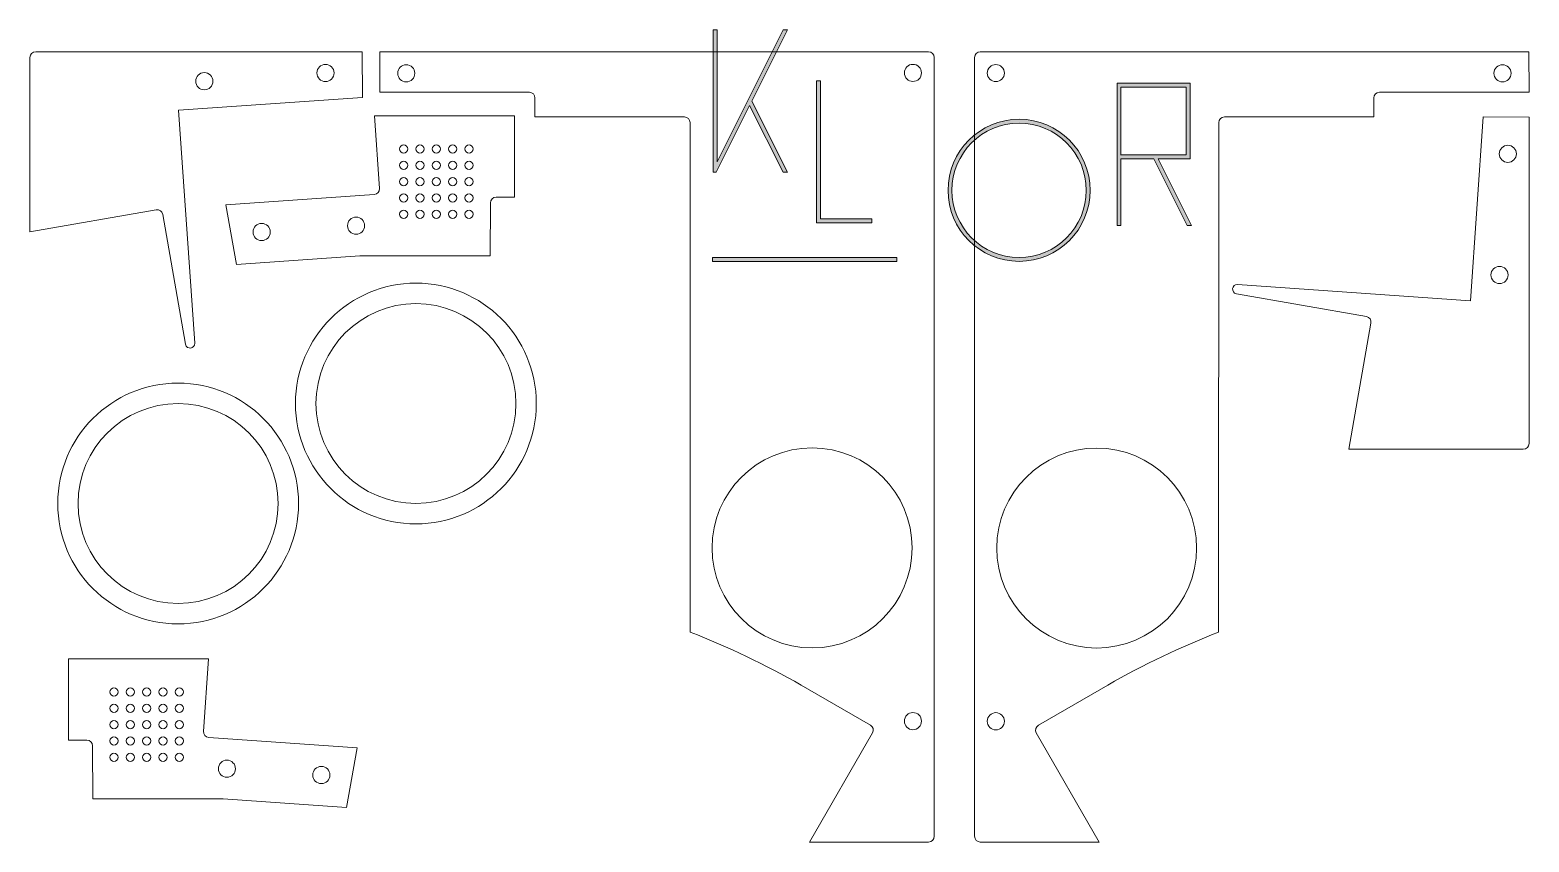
# Model space of a CAD drawing. Header units: millimetres. Extents: x 0 to 184, y 0 to 100.
import ezdxf

# ---------------------------------------------------------------- set-up
doc = ezdxf.new("R2010")
doc.units = ezdxf.units.MM
doc.header["$MEASUREMENT"] = 0
doc.layers.add('Ebene 1', color=7, linetype='Continuous', lineweight=0)

# ---------------------------------------------------------------- blocks, each defined once
blk = doc.blocks.new('Block_0')
at = {"layer": 'Ebene 1', "color": 5, "lineweight": 9, "true_color": 0x0000ff}
for points, knots in [([(0.05, 96.18), (0.05, 96.18), (0.05, 74.8), (0.05, 74.8), (0.05, 74.8), (15.51, 77.52), (15.51, 77.52), (15.89, 77.59), (16.25, 77.33), (16.32, 76.95), (16.32, 76.95), (19.11, 61.04), (19.11, 61.04), (19.23, 60.33), (20.29, 60.46), (20.24, 61.18), (20.24, 61.18), (18.26, 89.71), (18.26, 89.71), (18.26, 89.71), (18.26, 89.71), (18.26, 89.71), (18.26, 89.71), (40.77, 91.29), (40.77, 91.29), (40.77, 91.29), (40.76, 96.88), (40.76, 96.88), (40.76, 96.88), (0.75, 96.88), (0.75, 96.88), (0.36, 96.88), (0.05, 96.57), (0.05, 96.18)], [0, 0, 0, 0, 1, 1, 1, 2, 2, 2, 3, 3, 3, 4, 4, 4, 5, 5, 5, 6, 6, 6, 7, 7, 7, 8, 8, 8, 9, 9, 9, 10, 10, 10, 11, 11, 11, 11]), ([(110.13, 96.89), (110.13, 96.89), (42.92, 96.89), (42.92, 96.89), (42.92, 96.89), (42.9, 91.92), (42.9, 91.92), (42.9, 91.92), (61.23, 91.92), (61.23, 91.92), (61.61, 91.92), (61.92, 91.61), (61.92, 91.22), (61.92, 91.22), (61.92, 88.9), (61.92, 88.9), (61.92, 88.9), (80.22, 88.9), (80.22, 88.9), (80.6, 88.9), (80.92, 88.59), (80.92, 88.2), (80.92, 88.2), (80.95, 25.76), (80.95, 25.76), (85.55, 23.98), (90.14, 21.79), (94.52, 19.27), (94.52, 19.27), (103.01, 14.37), (103.01, 14.37), (103.34, 14.17), (103.46, 13.75), (103.26, 13.41), (103.26, 13.41), (95.55, 0.05), (95.55, 0.05), (95.55, 0.05), (110.13, 0.05), (110.13, 0.05), (110.51, 0.05), (110.83, 0.36), (110.83, 0.75), (110.83, 0.75), (110.83, 96.18), (110.83, 96.18), (110.83, 96.57), (110.52, 96.88), (110.13, 96.88), (110.13, 96.88), (110.13, 96.88), (110.13, 96.88), (110.13, 96.88), (110.13, 96.89), (110.13, 96.89)], [0, 0, 0, 0, 1, 1, 1, 2, 2, 2, 3, 3, 3, 4, 4, 4, 5, 5, 5, 6, 6, 6, 7, 7, 7, 8, 8, 8, 9, 9, 9, 10, 10, 10, 11, 11, 11, 12, 12, 12, 13, 13, 13, 14, 14, 14, 15, 15, 15, 16, 16, 16, 17, 17, 17, 18, 18, 18, 18]), ([(116.47, 96.88), (116.09, 96.88), (115.78, 96.57), (115.78, 96.18), (115.78, 96.18), (115.78, 0.75), (115.78, 0.75), (115.78, 0.36), (116.09, 0.05), (116.47, 0.05), (116.47, 0.05), (131.05, 0.05), (131.05, 0.05), (131.05, 0.05), (123.34, 13.41), (123.34, 13.41), (123.15, 13.75), (123.26, 14.17), (123.6, 14.37), (123.6, 14.37), (132.08, 19.27), (132.08, 19.27), (136.46, 21.79), (141.05, 23.98), (145.66, 25.76), (145.66, 25.76), (145.68, 88.2), (145.68, 88.2), (145.68, 88.59), (146, 88.9), (146.38, 88.9), (146.38, 88.9), (164.68, 88.9), (164.68, 88.9), (164.68, 88.9), (164.68, 91.22), (164.68, 91.22), (164.68, 91.61), (164.99, 91.92), (165.38, 91.92), (165.38, 91.92), (183.7, 91.92), (183.7, 91.92), (183.7, 91.92), (183.69, 96.89), (183.69, 96.89), (183.69, 96.89), (116.47, 96.89), (116.47, 96.89), (116.47, 96.89), (116.47, 96.88), (116.47, 96.88)], [0, 0, 0, 0, 1, 1, 1, 2, 2, 2, 3, 3, 3, 4, 4, 4, 5, 5, 5, 6, 6, 6, 7, 7, 7, 8, 8, 8, 9, 9, 9, 10, 10, 10, 11, 11, 11, 12, 12, 12, 13, 13, 13, 14, 14, 14, 15, 15, 15, 16, 16, 16, 17, 17, 17, 17]), ([(20.36, 93.27), (20.36, 93.86), (20.83, 94.33), (21.41, 94.33), (21.99, 94.33), (22.46, 93.86), (22.46, 93.27), (22.46, 92.69), (21.99, 92.22), (21.41, 92.22), (20.83, 92.22), (20.36, 92.69), (20.36, 93.27)], [0, 0, 0, 0, 1, 1, 1, 2, 2, 2, 3, 3, 3, 4, 4, 4, 4]), ([(35.2, 94.28), (35.2, 94.87), (35.67, 95.33), (36.25, 95.33), (36.83, 95.33), (37.3, 94.87), (37.3, 94.28), (37.3, 93.7), (36.83, 93.23), (36.25, 93.23), (35.67, 93.23), (35.2, 93.7), (35.2, 94.28)], [0, 0, 0, 0, 1, 1, 1, 2, 2, 2, 3, 3, 3, 4, 4, 4, 4]), ([(45.1, 94.24), (45.1, 94.82), (45.57, 95.29), (46.15, 95.29), (46.73, 95.29), (47.2, 94.82), (47.2, 94.24), (47.2, 93.66), (46.73, 93.19), (46.15, 93.19), (45.57, 93.19), (45.1, 93.66), (45.1, 94.24)], [0, 0, 0, 0, 1, 1, 1, 2, 2, 2, 3, 3, 3, 4, 4, 4, 4]), ([(109.27, 94.29), (109.27, 93.71), (108.81, 93.24), (108.22, 93.24), (107.64, 93.24), (107.17, 93.71), (107.17, 94.29), (107.17, 94.88), (107.64, 95.34), (108.22, 95.34), (108.8, 95.34), (109.27, 94.88), (109.27, 94.29)], [0, 0, 0, 0, 1, 1, 1, 2, 2, 2, 3, 3, 3, 4, 4, 4, 4]), ([(118.38, 95.32), (118.96, 95.32), (119.43, 94.85), (119.43, 94.27), (119.43, 93.69), (118.96, 93.22), (118.38, 93.22), (117.8, 93.22), (117.33, 93.69), (117.33, 94.27), (117.33, 94.85), (117.8, 95.32), (118.38, 95.32)], [0, 0, 0, 0, 1, 1, 1, 2, 2, 2, 3, 3, 3, 4, 4, 4, 4]), ([(180.45, 93.19), (179.87, 93.19), (179.4, 93.66), (179.4, 94.24), (179.4, 94.82), (179.87, 95.29), (180.45, 95.29), (181.03, 95.29), (181.5, 94.82), (181.5, 94.24), (181.5, 93.66), (181.03, 93.19), (180.45, 93.19), (180.45, 93.19), (180.45, 93.19), (180.45, 93.19)], [0, 0, 0, 0, 1, 1, 1, 2, 2, 2, 3, 3, 3, 4, 4, 4, 5, 5, 5, 5]), ([(42.87, 80.13), (42.9, 79.75), (42.61, 79.41), (42.22, 79.39), (42.22, 79.39), (24.03, 78.11), (24.03, 78.11), (24.03, 78.11), (25.36, 70.8), (25.36, 70.8), (25.36, 70.8), (40.45, 71.86), (40.45, 71.86), (40.45, 71.86), (56.43, 71.86), (56.43, 71.86), (56.43, 71.86), (56.46, 78.36), (56.46, 78.36), (56.46, 78.74), (56.77, 79.06), (57.15, 79.06), (57.15, 79.06), (59.41, 79.06), (59.41, 79.06), (59.41, 79.06), (59.41, 89.01), (59.41, 89.01), (59.41, 89.01), (42.25, 89.01), (42.25, 89.01), (42.25, 89.01), (42.87, 80.13), (42.87, 80.13), (42.87, 80.13), (42.87, 80.13), (42.87, 80.13), (42.87, 80.13), (42.87, 80.13), (42.87, 80.13)], [0, 0, 0, 0, 1, 1, 1, 2, 2, 2, 3, 3, 3, 4, 4, 4, 5, 5, 5, 6, 6, 6, 7, 7, 7, 8, 8, 8, 9, 9, 9, 10, 10, 10, 11, 11, 11, 12, 12, 12, 13, 13, 13, 13]), ([(183.7, 48.87), (183.7, 48.87), (183.7, 88.87), (183.7, 88.87), (183.7, 88.87), (178.1, 88.89), (178.1, 88.89), (178.1, 88.89), (176.53, 66.38), (176.53, 66.38), (176.53, 66.38), (176.53, 66.38), (176.53, 66.38), (176.53, 66.38), (148, 68.36), (148, 68.36), (147.27, 68.41), (147.15, 67.35), (147.86, 67.22), (147.86, 67.22), (163.77, 64.43), (163.77, 64.43), (164.15, 64.37), (164.4, 64), (164.34, 63.62), (164.34, 63.62), (161.61, 48.17), (161.61, 48.17), (161.61, 48.17), (183, 48.17), (183, 48.17), (183.39, 48.17), (183.7, 48.48), (183.7, 48.87), (183.7, 48.87), (183.7, 48.87), (183.7, 48.87), (183.7, 48.87), (183.7, 48.87), (183.7, 48.87)], [0, 0, 0, 0, 1, 1, 1, 2, 2, 2, 3, 3, 3, 4, 4, 4, 5, 5, 5, 6, 6, 6, 7, 7, 7, 8, 8, 8, 9, 9, 9, 10, 10, 10, 11, 11, 11, 12, 12, 12, 13, 13, 13, 13]), ([(45.33, 84.97), (45.33, 85.25), (45.56, 85.47), (45.83, 85.47), (46.11, 85.47), (46.34, 85.25), (46.34, 84.97), (46.34, 84.69), (46.11, 84.47), (45.83, 84.47), (45.56, 84.47), (45.33, 84.69), (45.33, 84.97)], [0, 0, 0, 0, 1, 1, 1, 2, 2, 2, 3, 3, 3, 4, 4, 4, 4]), ([(47.33, 84.97), (47.33, 85.25), (47.56, 85.47), (47.83, 85.47), (48.11, 85.47), (48.34, 85.25), (48.34, 84.97), (48.34, 84.69), (48.11, 84.47), (47.83, 84.47), (47.56, 84.47), (47.33, 84.69), (47.33, 84.97)], [0, 0, 0, 0, 1, 1, 1, 2, 2, 2, 3, 3, 3, 4, 4, 4, 4]), ([(49.33, 84.97), (49.33, 85.25), (49.56, 85.47), (49.83, 85.47), (50.11, 85.47), (50.34, 85.25), (50.34, 84.97), (50.34, 84.69), (50.11, 84.47), (49.83, 84.47), (49.56, 84.47), (49.33, 84.69), (49.33, 84.97)], [0, 0, 0, 0, 1, 1, 1, 2, 2, 2, 3, 3, 3, 4, 4, 4, 4]), ([(51.33, 84.97), (51.33, 85.25), (51.56, 85.47), (51.84, 85.47), (52.11, 85.47), (52.34, 85.25), (52.34, 84.97), (52.34, 84.69), (52.11, 84.47), (51.84, 84.47), (51.56, 84.47), (51.33, 84.69), (51.33, 84.97)], [0, 0, 0, 0, 1, 1, 1, 2, 2, 2, 3, 3, 3, 4, 4, 4, 4]), ([(53.33, 84.97), (53.33, 85.25), (53.56, 85.47), (53.84, 85.47), (54.11, 85.47), (54.34, 85.25), (54.34, 84.97), (54.34, 84.69), (54.11, 84.47), (53.84, 84.47), (53.56, 84.47), (53.33, 84.69), (53.33, 84.97)], [0, 0, 0, 0, 1, 1, 1, 2, 2, 2, 3, 3, 3, 4, 4, 4, 4]), ([(180.05, 84.37), (180.05, 84.95), (180.52, 85.42), (181.1, 85.42), (181.68, 85.42), (182.15, 84.95), (182.15, 84.37), (182.15, 83.79), (181.68, 83.32), (181.1, 83.32), (180.52, 83.32), (180.05, 83.79), (180.05, 84.37)], [0, 0, 0, 0, 1, 1, 1, 2, 2, 2, 3, 3, 3, 4, 4, 4, 4]), ([(45.33, 82.97), (45.33, 83.25), (45.56, 83.47), (45.83, 83.47), (46.11, 83.47), (46.34, 83.25), (46.34, 82.97), (46.34, 82.69), (46.11, 82.47), (45.83, 82.47), (45.56, 82.47), (45.33, 82.69), (45.33, 82.97)], [0, 0, 0, 0, 1, 1, 1, 2, 2, 2, 3, 3, 3, 4, 4, 4, 4]), ([(47.33, 82.97), (47.33, 83.25), (47.56, 83.47), (47.83, 83.47), (48.11, 83.47), (48.34, 83.25), (48.34, 82.97), (48.34, 82.69), (48.11, 82.47), (47.83, 82.47), (47.56, 82.47), (47.33, 82.69), (47.33, 82.97)], [0, 0, 0, 0, 1, 1, 1, 2, 2, 2, 3, 3, 3, 4, 4, 4, 4]), ([(49.33, 82.97), (49.33, 83.25), (49.56, 83.47), (49.83, 83.47), (50.11, 83.47), (50.34, 83.25), (50.34, 82.97), (50.34, 82.69), (50.11, 82.47), (49.83, 82.47), (49.56, 82.47), (49.33, 82.69), (49.33, 82.97)], [0, 0, 0, 0, 1, 1, 1, 2, 2, 2, 3, 3, 3, 4, 4, 4, 4]), ([(51.33, 82.97), (51.33, 83.25), (51.56, 83.47), (51.84, 83.47), (52.11, 83.47), (52.34, 83.25), (52.34, 82.97), (52.34, 82.69), (52.11, 82.47), (51.84, 82.47), (51.56, 82.47), (51.33, 82.69), (51.33, 82.97)], [0, 0, 0, 0, 1, 1, 1, 2, 2, 2, 3, 3, 3, 4, 4, 4, 4]), ([(53.33, 82.97), (53.33, 83.25), (53.56, 83.47), (53.84, 83.47), (54.11, 83.47), (54.34, 83.25), (54.34, 82.97), (54.34, 82.69), (54.11, 82.47), (53.84, 82.47), (53.56, 82.47), (53.33, 82.69), (53.33, 82.97)], [0, 0, 0, 0, 1, 1, 1, 2, 2, 2, 3, 3, 3, 4, 4, 4, 4]), ([(45.33, 80.97), (45.33, 81.25), (45.56, 81.47), (45.83, 81.47), (46.11, 81.47), (46.34, 81.25), (46.34, 80.97), (46.34, 80.69), (46.11, 80.47), (45.83, 80.47), (45.56, 80.47), (45.33, 80.69), (45.33, 80.97)], [0, 0, 0, 0, 1, 1, 1, 2, 2, 2, 3, 3, 3, 4, 4, 4, 4]), ([(47.33, 80.97), (47.33, 81.25), (47.56, 81.47), (47.83, 81.47), (48.11, 81.47), (48.34, 81.25), (48.34, 80.97), (48.34, 80.69), (48.11, 80.47), (47.83, 80.47), (47.56, 80.47), (47.33, 80.69), (47.33, 80.97)], [0, 0, 0, 0, 1, 1, 1, 2, 2, 2, 3, 3, 3, 4, 4, 4, 4]), ([(49.33, 80.97), (49.33, 81.25), (49.56, 81.47), (49.83, 81.47), (50.11, 81.47), (50.34, 81.25), (50.34, 80.97), (50.34, 80.69), (50.11, 80.47), (49.83, 80.47), (49.56, 80.47), (49.33, 80.69), (49.33, 80.97)], [0, 0, 0, 0, 1, 1, 1, 2, 2, 2, 3, 3, 3, 4, 4, 4, 4]), ([(51.33, 80.97), (51.33, 81.25), (51.56, 81.47), (51.84, 81.47), (52.11, 81.47), (52.34, 81.25), (52.34, 80.97), (52.34, 80.69), (52.11, 80.47), (51.84, 80.47), (51.56, 80.47), (51.33, 80.69), (51.33, 80.97)], [0, 0, 0, 0, 1, 1, 1, 2, 2, 2, 3, 3, 3, 4, 4, 4, 4]), ([(53.33, 80.97), (53.33, 81.25), (53.56, 81.47), (53.84, 81.47), (54.11, 81.47), (54.34, 81.25), (54.34, 80.97), (54.34, 80.69), (54.11, 80.47), (53.84, 80.47), (53.56, 80.47), (53.33, 80.69), (53.33, 80.97)], [0, 0, 0, 0, 1, 1, 1, 2, 2, 2, 3, 3, 3, 4, 4, 4, 4]), ([(45.33, 78.97), (45.33, 79.25), (45.56, 79.47), (45.83, 79.47), (46.11, 79.47), (46.34, 79.25), (46.34, 78.97), (46.34, 78.69), (46.11, 78.47), (45.83, 78.47), (45.56, 78.47), (45.33, 78.69), (45.33, 78.97)], [0, 0, 0, 0, 1, 1, 1, 2, 2, 2, 3, 3, 3, 4, 4, 4, 4]), ([(47.33, 78.97), (47.33, 79.25), (47.56, 79.47), (47.83, 79.47), (48.11, 79.47), (48.34, 79.25), (48.34, 78.97), (48.34, 78.69), (48.11, 78.47), (47.83, 78.47), (47.56, 78.47), (47.33, 78.69), (47.33, 78.97)], [0, 0, 0, 0, 1, 1, 1, 2, 2, 2, 3, 3, 3, 4, 4, 4, 4]), ([(49.33, 78.97), (49.33, 79.25), (49.56, 79.47), (49.83, 79.47), (50.11, 79.47), (50.34, 79.25), (50.34, 78.97), (50.34, 78.69), (50.11, 78.47), (49.83, 78.47), (49.56, 78.47), (49.33, 78.69), (49.33, 78.97)], [0, 0, 0, 0, 1, 1, 1, 2, 2, 2, 3, 3, 3, 4, 4, 4, 4]), ([(51.33, 78.97), (51.33, 79.25), (51.56, 79.47), (51.84, 79.47), (52.11, 79.47), (52.34, 79.25), (52.34, 78.97), (52.34, 78.69), (52.11, 78.47), (51.84, 78.47), (51.56, 78.47), (51.33, 78.69), (51.33, 78.97)], [0, 0, 0, 0, 1, 1, 1, 2, 2, 2, 3, 3, 3, 4, 4, 4, 4]), ([(53.33, 78.97), (53.33, 79.25), (53.56, 79.47), (53.84, 79.47), (54.11, 79.47), (54.34, 79.25), (54.34, 78.97), (54.34, 78.69), (54.11, 78.47), (53.84, 78.47), (53.56, 78.47), (53.33, 78.69), (53.33, 78.97)], [0, 0, 0, 0, 1, 1, 1, 2, 2, 2, 3, 3, 3, 4, 4, 4, 4]), ([(45.33, 76.97), (45.33, 77.25), (45.56, 77.47), (45.83, 77.47), (46.11, 77.47), (46.34, 77.25), (46.34, 76.97), (46.34, 76.69), (46.11, 76.47), (45.83, 76.47), (45.56, 76.47), (45.33, 76.69), (45.33, 76.97)], [0, 0, 0, 0, 1, 1, 1, 2, 2, 2, 3, 3, 3, 4, 4, 4, 4]), ([(47.33, 76.97), (47.33, 77.25), (47.56, 77.47), (47.83, 77.47), (48.11, 77.47), (48.34, 77.25), (48.34, 76.97), (48.34, 76.69), (48.11, 76.47), (47.83, 76.47), (47.56, 76.47), (47.33, 76.69), (47.33, 76.97)], [0, 0, 0, 0, 1, 1, 1, 2, 2, 2, 3, 3, 3, 4, 4, 4, 4]), ([(49.33, 76.97), (49.33, 77.25), (49.56, 77.47), (49.83, 77.47), (50.11, 77.47), (50.34, 77.25), (50.34, 76.97), (50.34, 76.69), (50.11, 76.47), (49.83, 76.47), (49.56, 76.47), (49.33, 76.69), (49.33, 76.97)], [0, 0, 0, 0, 1, 1, 1, 2, 2, 2, 3, 3, 3, 4, 4, 4, 4]), ([(51.33, 76.97), (51.33, 77.25), (51.56, 77.47), (51.84, 77.47), (52.11, 77.47), (52.34, 77.25), (52.34, 76.97), (52.34, 76.69), (52.11, 76.47), (51.84, 76.47), (51.56, 76.47), (51.33, 76.69), (51.33, 76.97)], [0, 0, 0, 0, 1, 1, 1, 2, 2, 2, 3, 3, 3, 4, 4, 4, 4]), ([(53.33, 76.97), (53.33, 77.25), (53.56, 77.47), (53.84, 77.47), (54.11, 77.47), (54.34, 77.25), (54.34, 76.97), (54.34, 76.69), (54.11, 76.47), (53.84, 76.47), (53.56, 76.47), (53.33, 76.69), (53.33, 76.97)], [0, 0, 0, 0, 1, 1, 1, 2, 2, 2, 3, 3, 3, 4, 4, 4, 4]), ([(29.48, 74.8), (29.48, 74.21), (29.01, 73.74), (28.43, 73.74), (27.85, 73.74), (27.38, 74.21), (27.38, 74.8), (27.38, 75.38), (27.85, 75.85), (28.43, 75.85), (29.01, 75.85), (29.48, 75.38), (29.48, 74.8)], [0, 0, 0, 0, 1, 1, 1, 2, 2, 2, 3, 3, 3, 4, 4, 4, 4]), ([(41.05, 75.57), (41.05, 74.99), (40.58, 74.52), (40, 74.52), (39.42, 74.52), (38.95, 74.99), (38.95, 75.57), (38.95, 76.15), (39.42, 76.62), (40, 76.62), (40.58, 76.62), (41.05, 76.15), (41.05, 75.57)], [0, 0, 0, 0, 1, 1, 1, 2, 2, 2, 3, 3, 3, 4, 4, 4, 4]), ([(179.04, 69.53), (179.04, 70.11), (179.51, 70.58), (180.09, 70.58), (180.67, 70.58), (181.14, 70.11), (181.14, 69.53), (181.14, 68.95), (180.67, 68.48), (180.09, 68.48), (179.51, 68.48), (179.04, 68.95), (179.04, 69.53), (179.04, 69.53), (179.04, 69.53), (179.04, 69.53)], [0, 0, 0, 0, 1, 1, 1, 2, 2, 2, 3, 3, 3, 4, 4, 4, 5, 5, 5, 5]), ([(47.33, 68.53), (39.19, 68.53), (32.58, 61.92), (32.58, 53.78), (32.58, 45.63), (39.19, 39.03), (47.33, 39.03), (55.48, 39.03), (62.08, 45.63), (62.08, 53.78), (62.08, 61.92), (55.48, 68.53), (47.33, 68.53)], [0, 0, 0, 0, 1, 1, 1, 2, 2, 2, 3, 3, 3, 4, 4, 4, 4]), ([(47.33, 41.53), (40.57, 41.53), (35.09, 47.01), (35.09, 53.77), (35.09, 60.54), (40.57, 66.02), (47.33, 66.02), (54.1, 66.02), (59.58, 60.54), (59.58, 53.77), (59.58, 47.01), (54.1, 41.53), (47.33, 41.53), (47.33, 41.53), (47.33, 41.53), (47.33, 41.53)], [0, 0, 0, 0, 1, 1, 1, 2, 2, 2, 3, 3, 3, 4, 4, 4, 5, 5, 5, 5]), ([(3.45, 41.53), (3.45, 33.38), (10.05, 26.78), (18.2, 26.78), (26.34, 26.78), (32.95, 33.38), (32.95, 41.53), (32.95, 49.67), (26.34, 56.28), (18.2, 56.28), (10.05, 56.28), (3.45, 49.67), (3.45, 41.53)], [0, 0, 0, 0, 1, 1, 1, 2, 2, 2, 3, 3, 3, 4, 4, 4, 4]), ([(5.95, 41.53), (5.95, 48.29), (11.43, 53.78), (18.2, 53.78), (24.96, 53.78), (30.45, 48.29), (30.45, 41.53), (30.45, 34.77), (24.96, 29.28), (18.2, 29.28), (11.43, 29.28), (5.95, 34.77), (5.95, 41.53)], [0, 0, 0, 0, 1, 1, 1, 2, 2, 2, 3, 3, 3, 4, 4, 4, 4]), ([(83.62, 36.09), (83.62, 42.85), (89.11, 48.34), (95.87, 48.34), (102.63, 48.34), (108.12, 42.85), (108.12, 36.09), (108.12, 29.33), (102.64, 23.84), (95.87, 23.84), (89.1, 23.84), (83.62, 29.33), (83.62, 36.09)], [0, 0, 0, 0, 1, 1, 1, 2, 2, 2, 3, 3, 3, 4, 4, 4, 4]), ([(130.73, 23.82), (123.97, 23.82), (118.49, 29.3), (118.49, 36.07), (118.49, 42.83), (123.97, 48.32), (130.73, 48.32), (137.5, 48.32), (142.98, 42.83), (142.98, 36.07), (142.98, 29.3), (137.5, 23.82), (130.73, 23.82), (130.73, 23.82), (130.73, 23.82), (130.73, 23.82)], [0, 0, 0, 0, 1, 1, 1, 2, 2, 2, 3, 3, 3, 4, 4, 4, 5, 5, 5, 5]), ([(21.31, 13.61), (21.31, 13.61), (21.93, 22.49), (21.93, 22.49), (21.93, 22.49), (4.77, 22.49), (4.77, 22.49), (4.77, 22.49), (4.77, 12.54), (4.77, 12.54), (4.77, 12.54), (7.03, 12.54), (7.03, 12.54), (7.41, 12.54), (7.72, 12.23), (7.72, 11.84), (7.72, 11.84), (7.75, 5.34), (7.75, 5.34), (7.75, 5.34), (23.73, 5.34), (23.73, 5.34), (23.73, 5.34), (38.82, 4.28), (38.82, 4.28), (38.82, 4.28), (40.15, 11.6), (40.15, 11.6), (40.15, 11.6), (21.96, 12.87), (21.96, 12.87), (21.57, 12.9), (21.28, 13.23), (21.31, 13.62), (21.31, 13.62), (21.31, 13.62), (21.31, 13.62), (21.31, 13.62), (21.31, 13.61), (21.31, 13.61)], [0, 0, 0, 0, 1, 1, 1, 2, 2, 2, 3, 3, 3, 4, 4, 4, 5, 5, 5, 6, 6, 6, 7, 7, 7, 8, 8, 8, 9, 9, 9, 10, 10, 10, 11, 11, 11, 12, 12, 12, 13, 13, 13, 13]), ([(10.34, 17.93), (10.07, 17.93), (9.84, 18.16), (9.84, 18.44), (9.84, 18.71), (10.07, 18.94), (10.34, 18.94), (10.62, 18.94), (10.85, 18.71), (10.85, 18.44), (10.85, 18.16), (10.62, 17.93), (10.34, 17.93)], [0, 0, 0, 0, 1, 1, 1, 2, 2, 2, 3, 3, 3, 4, 4, 4, 4]), ([(12.35, 17.93), (12.07, 17.93), (11.84, 18.16), (11.84, 18.44), (11.84, 18.71), (12.07, 18.94), (12.35, 18.94), (12.62, 18.94), (12.85, 18.71), (12.85, 18.44), (12.85, 18.16), (12.62, 17.93), (12.35, 17.93)], [0, 0, 0, 0, 1, 1, 1, 2, 2, 2, 3, 3, 3, 4, 4, 4, 4]), ([(14.35, 17.93), (14.07, 17.93), (13.84, 18.16), (13.84, 18.44), (13.84, 18.71), (14.07, 18.94), (14.35, 18.94), (14.62, 18.94), (14.85, 18.71), (14.85, 18.44), (14.85, 18.16), (14.62, 17.93), (14.35, 17.93)], [0, 0, 0, 0, 1, 1, 1, 2, 2, 2, 3, 3, 3, 4, 4, 4, 4]), ([(16.35, 17.93), (16.07, 17.93), (15.84, 18.16), (15.84, 18.44), (15.84, 18.71), (16.07, 18.94), (16.35, 18.94), (16.62, 18.94), (16.85, 18.71), (16.85, 18.44), (16.85, 18.16), (16.62, 17.93), (16.35, 17.93)], [0, 0, 0, 0, 1, 1, 1, 2, 2, 2, 3, 3, 3, 4, 4, 4, 4]), ([(18.35, 17.93), (18.07, 17.93), (17.84, 18.16), (17.84, 18.44), (17.84, 18.71), (18.07, 18.94), (18.35, 18.94), (18.62, 18.94), (18.85, 18.71), (18.85, 18.44), (18.85, 18.16), (18.62, 17.93), (18.35, 17.93)], [0, 0, 0, 0, 1, 1, 1, 2, 2, 2, 3, 3, 3, 4, 4, 4, 4]), ([(10.34, 15.93), (10.07, 15.93), (9.84, 16.16), (9.84, 16.44), (9.84, 16.71), (10.07, 16.94), (10.34, 16.94), (10.62, 16.94), (10.85, 16.71), (10.85, 16.44), (10.85, 16.16), (10.62, 15.93), (10.34, 15.93)], [0, 0, 0, 0, 1, 1, 1, 2, 2, 2, 3, 3, 3, 4, 4, 4, 4]), ([(12.35, 15.93), (12.07, 15.93), (11.84, 16.16), (11.84, 16.44), (11.84, 16.71), (12.07, 16.94), (12.35, 16.94), (12.62, 16.94), (12.85, 16.71), (12.85, 16.44), (12.85, 16.16), (12.62, 15.93), (12.35, 15.93)], [0, 0, 0, 0, 1, 1, 1, 2, 2, 2, 3, 3, 3, 4, 4, 4, 4]), ([(14.35, 15.93), (14.07, 15.93), (13.84, 16.16), (13.84, 16.44), (13.84, 16.71), (14.07, 16.94), (14.35, 16.94), (14.62, 16.94), (14.85, 16.71), (14.85, 16.44), (14.85, 16.16), (14.62, 15.93), (14.35, 15.93)], [0, 0, 0, 0, 1, 1, 1, 2, 2, 2, 3, 3, 3, 4, 4, 4, 4]), ([(16.35, 15.93), (16.07, 15.93), (15.84, 16.16), (15.84, 16.44), (15.84, 16.71), (16.07, 16.94), (16.35, 16.94), (16.62, 16.94), (16.85, 16.71), (16.85, 16.44), (16.85, 16.16), (16.62, 15.93), (16.35, 15.93)], [0, 0, 0, 0, 1, 1, 1, 2, 2, 2, 3, 3, 3, 4, 4, 4, 4]), ([(18.35, 15.93), (18.07, 15.93), (17.84, 16.16), (17.84, 16.44), (17.84, 16.71), (18.07, 16.94), (18.35, 16.94), (18.62, 16.94), (18.85, 16.71), (18.85, 16.44), (18.85, 16.16), (18.62, 15.93), (18.35, 15.93)], [0, 0, 0, 0, 1, 1, 1, 2, 2, 2, 3, 3, 3, 4, 4, 4, 4]), ([(10.34, 13.93), (10.07, 13.93), (9.84, 14.16), (9.84, 14.44), (9.84, 14.71), (10.07, 14.94), (10.34, 14.94), (10.62, 14.94), (10.85, 14.71), (10.85, 14.44), (10.85, 14.16), (10.62, 13.93), (10.34, 13.93)], [0, 0, 0, 0, 1, 1, 1, 2, 2, 2, 3, 3, 3, 4, 4, 4, 4]), ([(12.35, 13.93), (12.07, 13.93), (11.84, 14.16), (11.84, 14.44), (11.84, 14.71), (12.07, 14.94), (12.35, 14.94), (12.62, 14.94), (12.85, 14.71), (12.85, 14.44), (12.85, 14.16), (12.62, 13.93), (12.35, 13.93)], [0, 0, 0, 0, 1, 1, 1, 2, 2, 2, 3, 3, 3, 4, 4, 4, 4]), ([(14.35, 13.93), (14.07, 13.93), (13.84, 14.16), (13.84, 14.44), (13.84, 14.71), (14.07, 14.94), (14.35, 14.94), (14.62, 14.94), (14.85, 14.71), (14.85, 14.44), (14.85, 14.16), (14.62, 13.93), (14.35, 13.93)], [0, 0, 0, 0, 1, 1, 1, 2, 2, 2, 3, 3, 3, 4, 4, 4, 4]), ([(16.35, 13.93), (16.07, 13.93), (15.84, 14.16), (15.84, 14.44), (15.84, 14.71), (16.07, 14.94), (16.35, 14.94), (16.62, 14.94), (16.85, 14.71), (16.85, 14.44), (16.85, 14.16), (16.62, 13.93), (16.35, 13.93)], [0, 0, 0, 0, 1, 1, 1, 2, 2, 2, 3, 3, 3, 4, 4, 4, 4]), ([(18.35, 13.93), (18.07, 13.93), (17.84, 14.16), (17.84, 14.44), (17.84, 14.71), (18.07, 14.94), (18.35, 14.94), (18.62, 14.94), (18.85, 14.71), (18.85, 14.44), (18.85, 14.16), (18.62, 13.93), (18.35, 13.93)], [0, 0, 0, 0, 1, 1, 1, 2, 2, 2, 3, 3, 3, 4, 4, 4, 4]), ([(107.17, 14.87), (107.17, 15.45), (107.64, 15.92), (108.22, 15.92), (108.81, 15.92), (109.27, 15.45), (109.27, 14.87), (109.27, 14.28), (108.8, 13.81), (108.22, 13.81), (107.64, 13.81), (107.17, 14.28), (107.17, 14.87)], [0, 0, 0, 0, 1, 1, 1, 2, 2, 2, 3, 3, 3, 4, 4, 4, 4]), ([(118.38, 13.79), (117.8, 13.79), (117.33, 14.26), (117.33, 14.84), (117.33, 15.43), (117.8, 15.9), (118.38, 15.9), (118.96, 15.9), (119.43, 15.43), (119.43, 14.84), (119.43, 14.26), (118.96, 13.79), (118.38, 13.79)], [0, 0, 0, 0, 1, 1, 1, 2, 2, 2, 3, 3, 3, 4, 4, 4, 4]), ([(10.34, 11.93), (10.07, 11.93), (9.84, 12.16), (9.84, 12.44), (9.84, 12.71), (10.07, 12.94), (10.34, 12.94), (10.62, 12.94), (10.85, 12.71), (10.85, 12.44), (10.85, 12.16), (10.62, 11.93), (10.34, 11.93)], [0, 0, 0, 0, 1, 1, 1, 2, 2, 2, 3, 3, 3, 4, 4, 4, 4]), ([(12.35, 11.93), (12.07, 11.93), (11.84, 12.16), (11.84, 12.44), (11.84, 12.71), (12.07, 12.94), (12.35, 12.94), (12.62, 12.94), (12.85, 12.71), (12.85, 12.44), (12.85, 12.16), (12.62, 11.93), (12.35, 11.93)], [0, 0, 0, 0, 1, 1, 1, 2, 2, 2, 3, 3, 3, 4, 4, 4, 4]), ([(14.35, 11.93), (14.07, 11.93), (13.84, 12.16), (13.84, 12.44), (13.84, 12.71), (14.07, 12.94), (14.35, 12.94), (14.62, 12.94), (14.85, 12.71), (14.85, 12.44), (14.85, 12.16), (14.62, 11.93), (14.35, 11.93)], [0, 0, 0, 0, 1, 1, 1, 2, 2, 2, 3, 3, 3, 4, 4, 4, 4]), ([(16.35, 11.93), (16.07, 11.93), (15.84, 12.16), (15.84, 12.44), (15.84, 12.71), (16.07, 12.94), (16.35, 12.94), (16.62, 12.94), (16.85, 12.71), (16.85, 12.44), (16.85, 12.16), (16.62, 11.93), (16.35, 11.93)], [0, 0, 0, 0, 1, 1, 1, 2, 2, 2, 3, 3, 3, 4, 4, 4, 4]), ([(18.35, 11.93), (18.07, 11.93), (17.84, 12.16), (17.84, 12.44), (17.84, 12.71), (18.07, 12.94), (18.35, 12.94), (18.62, 12.94), (18.85, 12.71), (18.85, 12.44), (18.85, 12.16), (18.62, 11.93), (18.35, 11.93)], [0, 0, 0, 0, 1, 1, 1, 2, 2, 2, 3, 3, 3, 4, 4, 4, 4]), ([(10.34, 9.93), (10.07, 9.93), (9.84, 10.16), (9.84, 10.43), (9.84, 10.71), (10.07, 10.94), (10.34, 10.94), (10.62, 10.94), (10.85, 10.71), (10.85, 10.43), (10.85, 10.16), (10.62, 9.93), (10.34, 9.93)], [0, 0, 0, 0, 1, 1, 1, 2, 2, 2, 3, 3, 3, 4, 4, 4, 4]), ([(12.35, 9.93), (12.07, 9.93), (11.84, 10.16), (11.84, 10.43), (11.84, 10.71), (12.07, 10.94), (12.35, 10.94), (12.62, 10.94), (12.85, 10.71), (12.85, 10.43), (12.85, 10.16), (12.62, 9.93), (12.35, 9.93)], [0, 0, 0, 0, 1, 1, 1, 2, 2, 2, 3, 3, 3, 4, 4, 4, 4]), ([(14.35, 9.93), (14.07, 9.93), (13.84, 10.16), (13.84, 10.43), (13.84, 10.71), (14.07, 10.94), (14.35, 10.94), (14.62, 10.94), (14.85, 10.71), (14.85, 10.43), (14.85, 10.16), (14.62, 9.93), (14.35, 9.93)], [0, 0, 0, 0, 1, 1, 1, 2, 2, 2, 3, 3, 3, 4, 4, 4, 4]), ([(16.35, 9.93), (16.07, 9.93), (15.84, 10.16), (15.84, 10.43), (15.84, 10.71), (16.07, 10.94), (16.35, 10.94), (16.62, 10.94), (16.85, 10.71), (16.85, 10.43), (16.85, 10.16), (16.62, 9.93), (16.35, 9.93)], [0, 0, 0, 0, 1, 1, 1, 2, 2, 2, 3, 3, 3, 4, 4, 4, 4]), ([(18.35, 9.93), (18.07, 9.93), (17.84, 10.16), (17.84, 10.43), (17.84, 10.71), (18.07, 10.94), (18.35, 10.94), (18.62, 10.94), (18.85, 10.71), (18.85, 10.43), (18.85, 10.16), (18.62, 9.93), (18.35, 9.93)], [0, 0, 0, 0, 1, 1, 1, 2, 2, 2, 3, 3, 3, 4, 4, 4, 4]), ([(24.18, 10.08), (24.76, 10.08), (25.23, 9.61), (25.23, 9.03), (25.23, 8.45), (24.76, 7.98), (24.18, 7.98), (23.6, 7.98), (23.13, 8.45), (23.13, 9.03), (23.13, 9.61), (23.6, 10.08), (24.18, 10.08)], [0, 0, 0, 0, 1, 1, 1, 2, 2, 2, 3, 3, 3, 4, 4, 4, 4]), ([(35.75, 9.31), (36.33, 9.31), (36.8, 8.84), (36.8, 8.26), (36.8, 7.68), (36.33, 7.21), (35.75, 7.21), (35.17, 7.21), (34.7, 7.68), (34.7, 8.26), (34.7, 8.84), (35.17, 9.31), (35.75, 9.31)], [0, 0, 0, 0, 1, 1, 1, 2, 2, 2, 3, 3, 3, 4, 4, 4, 4])]:
    blk.add_open_spline(points, degree=3, knots=knots, dxfattribs=at)
blk = doc.blocks.new('Block_1')
at = {"layer": 'Ebene 1', "true_color": 0xff00ff, "transparency": 33554687}
h = blk.add_hatch(color=6, dxfattribs=at)
h.dxf.hatch_style = 2
h.paths.add_polyline_path([(84.11, 82.11), (88.22, 90.28), (92.32, 82.11), (92.86, 82.11), (88.48, 90.81), (92.86, 99.55), (92.33, 99.55), (84.23, 83.41), (84.23, 99.55), (83.75, 99.55), (83.75, 82.11)])
h = blk.add_hatch(color=6, dxfattribs=at)
h.dxf.hatch_style = 2
h.paths.add_polyline_path([(96.42, 93.33), (96.42, 75.91), (103.2, 75.91), (103.2, 76.39), (96.9, 76.39), (96.9, 93.33)])
h = blk.add_hatch(color=6, dxfattribs=at)
h.dxf.hatch_style = 2
edge = h.paths.add_edge_path()
edge.add_spline(control_points=[(133.71, 84.23), (133.71, 84.23), (133.71, 92.55), (133.71, 92.55), (133.71, 92.55), (141.71, 92.55), (141.71, 92.55), (141.71, 92.55), (141.71, 84.24), (141.71, 84.24), (141.71, 84.24), (133.71, 84.24), (133.71, 84.24), (133.71, 84.24), (133.71, 84.23), (133.71, 84.23), (133.71, 84.23), (133.71, 84.23), (133.71, 84.23)], knot_values=[0, 0, 0, 0, 1, 1, 1, 2, 2, 2, 3, 3, 3, 4, 4, 4, 5, 5, 5, 6, 6, 6, 6], degree=3, periodic=0)
edge = h.paths.add_edge_path()
edge.add_spline(control_points=[(142.18, 83.76), (142.18, 83.76), (142.18, 93.02), (142.18, 93.02), (142.18, 93.02), (133.24, 93.02), (133.24, 93.02), (133.24, 93.02), (133.24, 75.59), (133.24, 75.59), (133.24, 75.59), (133.71, 75.59), (133.71, 75.59), (133.71, 75.59), (133.71, 83.77), (133.71, 83.77), (133.71, 83.77), (137.72, 83.77), (137.72, 83.77), (137.72, 83.77), (141.83, 75.59), (141.83, 75.59), (141.83, 75.59), (142.36, 75.59), (142.36, 75.59), (142.36, 75.59), (138.25, 83.77), (138.25, 83.77), (138.25, 83.77), (142.18, 83.77), (142.18, 83.77), (142.18, 83.77), (142.18, 83.76), (142.18, 83.76)], knot_values=[0, 0, 0, 0, 1, 1, 1, 2, 2, 2, 3, 3, 3, 4, 4, 4, 5, 5, 5, 6, 6, 6, 7, 7, 7, 8, 8, 8, 9, 9, 9, 10, 10, 10, 11, 11, 11, 11], degree=3, periodic=0)
h = blk.add_hatch(color=6, dxfattribs=at)
h.dxf.hatch_style = 2
edge = h.paths.add_edge_path()
edge.add_spline(control_points=[(121.23, 71.67), (116.69, 71.67), (113, 75.37), (113, 79.9), (113, 84.44), (116.69, 88.13), (121.23, 88.13), (125.77, 88.13), (129.46, 84.44), (129.46, 79.9), (129.46, 75.37), (125.77, 71.67), (121.23, 71.67)], knot_values=[0, 0, 0, 0, 1, 1, 1, 2, 2, 2, 3, 3, 3, 4, 4, 4, 4], degree=3, periodic=0)
edge = h.paths.add_edge_path()
edge.add_spline(control_points=[(121.23, 88.61), (116.43, 88.61), (112.52, 84.71), (112.52, 79.9), (112.52, 75.1), (116.43, 71.2), (121.23, 71.2), (126.03, 71.2), (129.94, 75.1), (129.94, 79.9), (129.94, 84.71), (126.03, 88.61), (121.23, 88.61)], knot_values=[0, 0, 0, 0, 1, 1, 1, 2, 2, 2, 3, 3, 3, 4, 4, 4, 4], degree=3, periodic=0)
h = blk.add_hatch(color=6, dxfattribs=at)
h.dxf.hatch_style = 2
h.paths.add_polyline_path([(83.68, 71.67), (106.26, 71.67), (106.26, 71.2), (83.68, 71.2)])
at = {"layer": 'Ebene 1'}
for points in [[(84.11, 82.11), (88.22, 90.28), (92.32, 82.11), (92.86, 82.11), (88.48, 90.81), (92.86, 99.55), (92.33, 99.55), (84.23, 83.41), (84.23, 99.55), (83.75, 99.55), (83.75, 82.11)], [(96.42, 93.33), (96.42, 75.91), (103.2, 75.91), (103.2, 76.39), (96.9, 76.39), (96.9, 93.33)], [(83.68, 71.67), (106.26, 71.67), (106.26, 71.2), (83.68, 71.2)]]:
    blk.add_lwpolyline(points, close=True, dxfattribs=at)
for points, knots in [([(142.18, 83.76), (142.18, 83.76), (142.18, 93.02), (142.18, 93.02), (142.18, 93.02), (133.24, 93.02), (133.24, 93.02), (133.24, 93.02), (133.24, 75.59), (133.24, 75.59), (133.24, 75.59), (133.71, 75.59), (133.71, 75.59), (133.71, 75.59), (133.71, 83.77), (133.71, 83.77), (133.71, 83.77), (137.72, 83.77), (137.72, 83.77), (137.72, 83.77), (141.83, 75.59), (141.83, 75.59), (141.83, 75.59), (142.36, 75.59), (142.36, 75.59), (142.36, 75.59), (138.25, 83.77), (138.25, 83.77), (138.25, 83.77), (142.18, 83.77), (142.18, 83.77), (142.18, 83.77), (142.18, 83.76), (142.18, 83.76)], [0, 0, 0, 0, 1, 1, 1, 2, 2, 2, 3, 3, 3, 4, 4, 4, 5, 5, 5, 6, 6, 6, 7, 7, 7, 8, 8, 8, 9, 9, 9, 10, 10, 10, 11, 11, 11, 11]), ([(133.71, 84.23), (133.71, 84.23), (133.71, 92.55), (133.71, 92.55), (133.71, 92.55), (141.71, 92.55), (141.71, 92.55), (141.71, 92.55), (141.71, 84.24), (141.71, 84.24), (141.71, 84.24), (133.71, 84.24), (133.71, 84.24), (133.71, 84.24), (133.71, 84.23), (133.71, 84.23), (133.71, 84.23), (133.71, 84.23), (133.71, 84.23)], [0, 0, 0, 0, 1, 1, 1, 2, 2, 2, 3, 3, 3, 4, 4, 4, 5, 5, 5, 6, 6, 6, 6]), ([(121.23, 88.61), (116.43, 88.61), (112.52, 84.71), (112.52, 79.9), (112.52, 75.1), (116.43, 71.2), (121.23, 71.2), (126.03, 71.2), (129.94, 75.1), (129.94, 79.9), (129.94, 84.71), (126.03, 88.61), (121.23, 88.61)], [0, 0, 0, 0, 1, 1, 1, 2, 2, 2, 3, 3, 3, 4, 4, 4, 4]), ([(121.23, 71.67), (116.69, 71.67), (113, 75.37), (113, 79.9), (113, 84.44), (116.69, 88.13), (121.23, 88.13), (125.77, 88.13), (129.46, 84.44), (129.46, 79.9), (129.46, 75.37), (125.77, 71.67), (121.23, 71.67)], [0, 0, 0, 0, 1, 1, 1, 2, 2, 2, 3, 3, 3, 4, 4, 4, 4])]:
    blk.add_open_spline(points, degree=3, knots=knots, dxfattribs=at)

msp = doc.modelspace()

# ---------------------------------------------------------------- block references
at = {"layer": 'Ebene 1'}
for name in ['Block_1', 'Block_0']:
    msp.add_blockref(name, (0, 0), dxfattribs=at)

doc.saveas('drawing.dxf')
